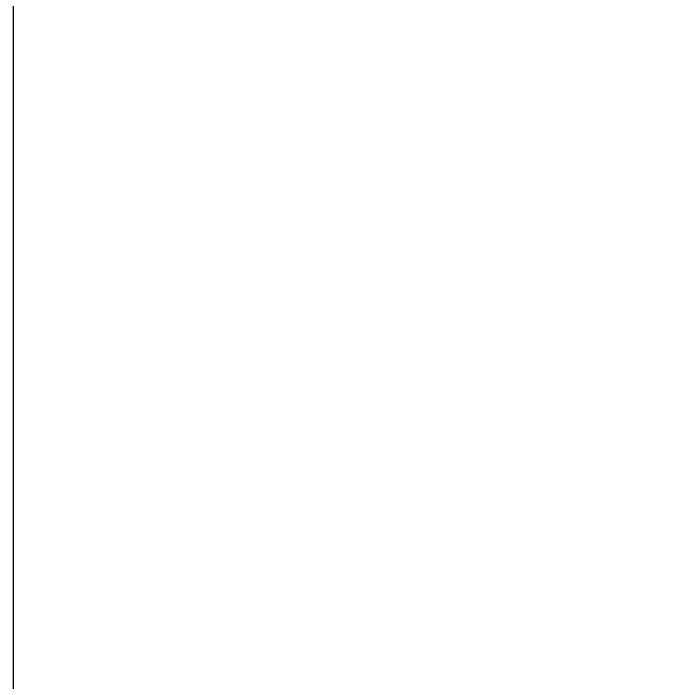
# Model space of a CAD drawing. Header units: millimetres. Extents: x 2391 to 3323, y 1596 to 2537.
# Drawn here: x 2602.457 to 2606.962, y 2460.689 to 2465.279 of the extents above; entities that cross this region are included whole.
import ezdxf

# ---------------------------------------------------------------- set-up
doc = ezdxf.new("R2010")
doc.units = ezdxf.units.MM
doc.layers.get('Defpoints').update_dxf_attribs({"color": 115})
doc.layers.add('dimensions', color=203, linetype='Continuous')
doc.layers.add('exterior wall', color=140, linetype='Continuous')
doc.styles.get("Standard").update_dxf_attribs({"font": 'arial.ttf'})
doc.dimstyles.new('Copy of Standard', dxfattribs={"dimtxt": 0.5, "dimasz": 0.18, "dimexe": 0.18, "dimexo": 0.0625, "dimgap": 0.09, "dimtad": 0, "dimzin": 0, "dimdsep": 46, "dimtxsty": 'Standard', "dimcen": 0.09, "dimadec": 0, "dimazin": 0, "dimtfac": 1, "dimtofl": 0, "dimtmove": 0, "dimatfit": 3, "dimfxl": 1, "dimtolj": 1, "dimtzin": 0, "dimarcsym": 0})

# ---------------------------------------------------------------- blocks, each defined once
blk = doc.blocks.new('*D27')
at = {"layer": 'Defpoints', "color": 0, "transparency": 16777216}
for p in [(2602.4574, 2465.9429), (2633.5828, 2465.9429), (2602.4574, 2456.5829)]:
    blk.add_point(p, dxfattribs=at)
at = {"layer": 'dimensions', "color": 0, "lineweight": -2, "transparency": 16777216}
for p, q in [((2602.5199, 2465.9429), (2633.7628, 2465.9429)), ((2633.5828, 2465.7629), (2633.5828, 2462.0022)), ((2633.5828, 2456.7629), (2633.5828, 2460.5237)), ((2602.5199, 2456.5829), (2633.7628, 2456.5829))]:
    blk.add_line(p, q, dxfattribs=at)
at = {"layer": 'dimensions', "color": 0, "transparency": 16777216}
for points in [[(2633.5528, 2465.7629), (2633.6128, 2465.7629), (2633.5828, 2465.9429)], [(2633.5528, 2456.7629), (2633.6128, 2456.7629), (2633.5828, 2456.5829)]]:
    blk.add_solid(points, dxfattribs=at)
at = {"layer": 'dimensions', "color": 0, "lineweight": 13, "transparency": 16777216, "insert": (2633.5828, 2461.2629), "char_height": 0.5, "attachment_point": 5, "rotation": 90}
blk.add_mtext('\\A1;9.36', dxfattribs=at)

msp = doc.modelspace()

# ---------------------------------------------------------------- linework, layer by layer
at = {"layer": 'exterior wall', "lineweight": 13}
msp.add_line((2602.4574, 2456.5829), (2602.4574, 2484.6629), dxfattribs=at)

# ---------------------------------------------------------------- dimensions: what is measured, and where the dimension line sits
at = {"layer": 'dimensions', "lineweight": 13}
dim = msp.add_linear_dim(base=(2633.5828, 2465.9429), p1=(2602.4574, 2456.5829), p2=(2602.4574, 2465.9429), angle=90, dimstyle='Copy of Standard', dxfattribs=at)
dim.commit()
dim.dimension.update_dxf_attribs({"geometry": '*D27', "text_midpoint": (2633.5828, 2461.2629)})

doc.saveas('drawing.dxf')
